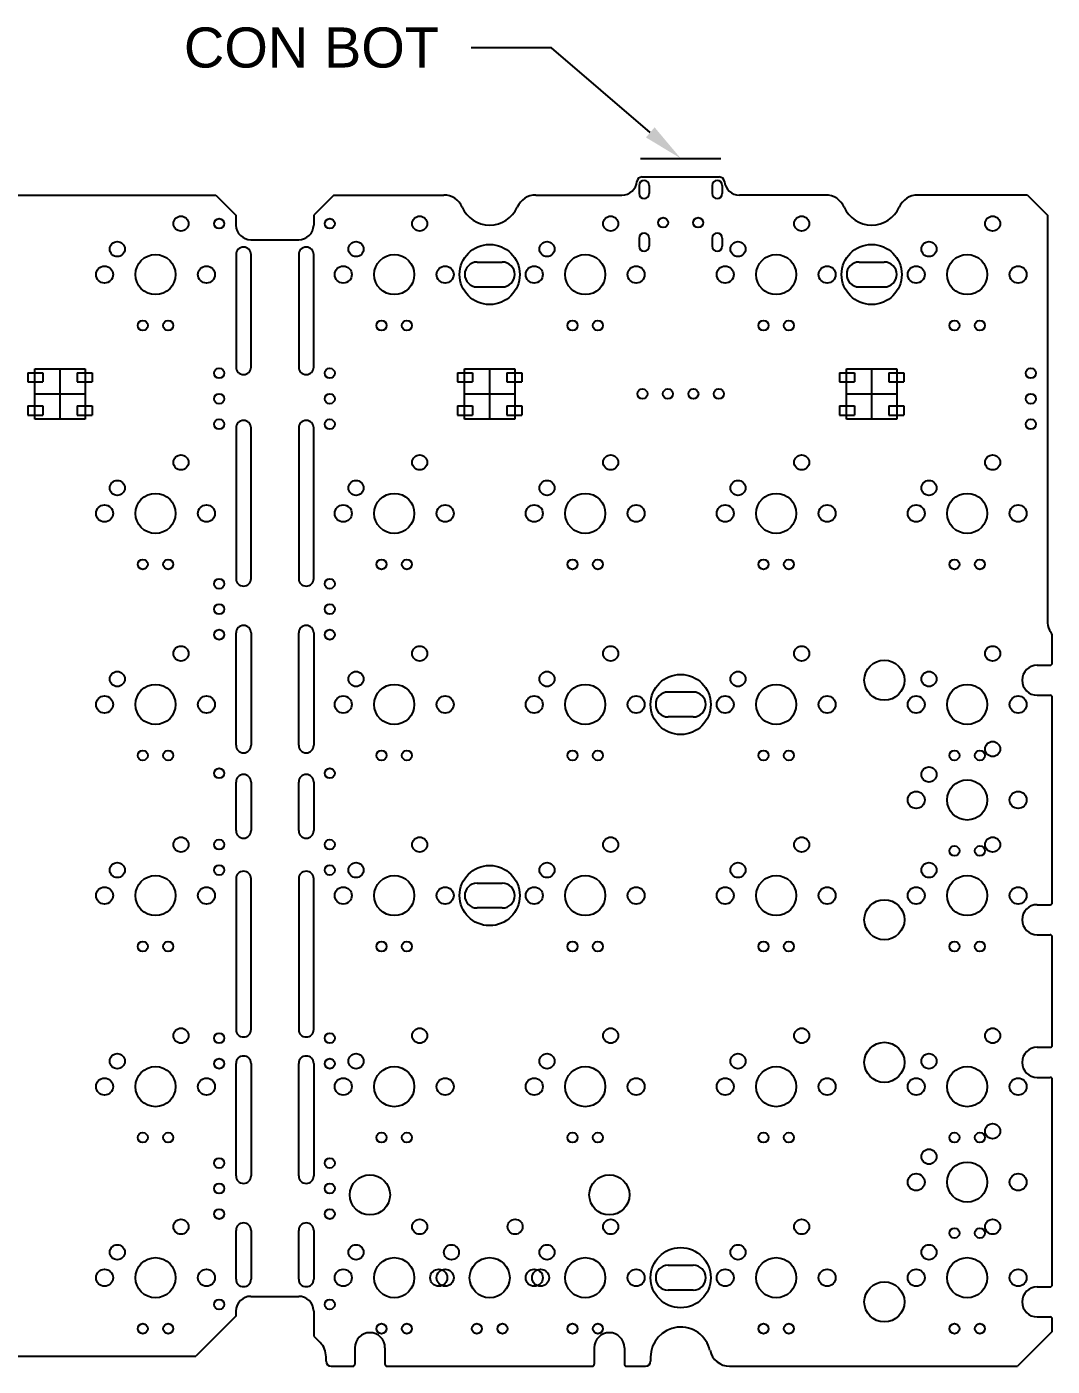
# Model space of a CAD drawing. Header units: millimetres. Extents: x 439 to 1009, y -82 to 714.
# Drawn here: x 871 to 973.2, y -82.1 to 51.4 of the extents above; entities that cross this region are included whole.
import ezdxf

# ---------------------------------------------------------------- set-up
doc = ezdxf.new("R2010")
doc.units = ezdxf.units.MM
doc.layers.add('BMINIEX', color=20, linetype='Continuous')
doc.styles.get("Standard").update_dxf_attribs({"font": 'arial.ttf'})

# ---------------------------------------------------------------- blocks, each defined once
blk = doc.blocks.new('*U2')
at = {"layer": 'BMINIEX', "linetype": 'ByBlock'}
blk.add_line((344.3, 141.67), (336.3, 141.67), dxfattribs=at)
blk.add_lwpolyline([(354.15, 133.24), (344.3, 141.67)], dxfattribs=at)
at = {"layer": 'BMINIEX'}
blk.add_solid([(354.58, 133.74), (357.19, 130.64), (353.72, 132.73)], dxfattribs=at)
at = {"layer": 'BMINIEX', "linetype": 'Continuous'}
blk.add_text('CON BOT', height=4, dxfattribs=at).set_placement((307.63, 139.7))

msp = doc.modelspace()

# ---------------------------------------------------------------- linework, layer by layer
at = {"layer": 'BMINIEX', "color": 5}
msp.add_line((932.18, 38.28), (940.18, 38.28), dxfattribs=at)
at = {"layer": 'BMINIEX'}
for p, q in [((932.32, 36.43), (940.05, 36.43)), ((859.8, 34.63), (889.82, 34.63)), ((889.82, 34.63), (891.82, 32.63)), ((901.58, 34.63), (899.58, 32.63)), ((901.58, 34.63), (912.55, 34.63)), ((921.72, 34.63), (930.33, 34.63)), ((950.65, 34.63), (942.04, 34.63)), ((970.78, 34.63), (959.82, 34.63)), ((970.78, 34.63), (972.78, 32.63)), ((891.82, 32.63), (891.82, 31.63)), ((899.58, 32.63), (899.58, 31.63)), ((972.78, 32.63), (972.78, -8.02)), ((893.32, 30.17), (898.08, 30.17)), ((871.07, 16.9), (871.07, 16)), ((871.07, 16.9), (872.57, 16.9)), ((871.77, 17.3), (876.77, 17.3)), ((871.77, 12.3), (871.77, 17.3)), ((872.57, 16.9), (872.57, 16)), ((874.27, 17.3), (874.27, 12.3)), ((875.97, 16.9), (875.97, 16)), ((875.97, 16.9), (877.47, 16.9)), ((876.77, 17.3), (876.77, 12.3)), ((877.47, 16.9), (877.47, 16)), ((913.93, 16.9), (913.93, 16)), ((913.93, 16.9), (915.43, 16.9)), ((914.63, 17.3), (919.63, 17.3)), ((914.63, 12.3), (914.63, 17.3)), ((915.43, 16.9), (915.43, 16)), ((917.13, 17.3), (917.13, 12.3)), ((918.83, 16.9), (918.83, 16)), ((918.83, 16.9), (920.33, 16.9)), ((919.63, 17.3), (919.63, 12.3)), ((920.33, 16.9), (920.33, 16)), ((952.03, 16.9), (952.03, 16)), ((952.03, 16.9), (953.53, 16.9)), ((952.73, 17.3), (957.73, 17.3)), ((952.73, 12.3), (952.73, 17.3)), ((953.53, 16.9), (953.53, 16)), ((955.23, 17.3), (955.23, 12.3)), ((956.93, 16.9), (956.93, 16)), ((956.93, 16.9), (958.43, 16.9)), ((957.73, 17.3), (957.73, 12.3)), ((958.43, 16.9), (958.43, 16)), ((871.07, 16), (872.57, 16)), ((871.77, 14.8), (876.77, 14.8)), ((875.97, 16), (877.47, 16)), ((913.93, 16), (915.43, 16)), ((914.63, 14.8), (919.63, 14.8)), ((918.83, 16), (920.33, 16)), ((952.03, 16), (953.53, 16)), ((952.73, 14.8), (957.73, 14.8)), ((956.93, 16), (958.43, 16)), ((871.07, 13.6), (871.07, 12.7)), ((871.07, 13.6), (872.57, 13.6)), ((872.57, 13.6), (872.57, 12.7)), ((875.97, 13.6), (875.97, 12.7)), ((875.97, 13.6), (877.47, 13.6)), ((877.47, 13.6), (877.47, 12.7)), ((913.93, 13.6), (913.93, 12.7)), ((913.93, 13.6), (915.43, 13.6)), ((915.43, 13.6), (915.43, 12.7)), ((918.83, 13.6), (918.83, 12.7)), ((918.83, 13.6), (920.33, 13.6)), ((920.33, 13.6), (920.33, 12.7)), ((952.03, 13.6), (952.03, 12.7)), ((952.03, 13.6), (953.53, 13.6)), ((953.53, 13.6), (953.53, 12.7)), ((956.93, 13.6), (956.93, 12.7)), ((956.93, 13.6), (958.43, 13.6)), ((958.43, 13.6), (958.43, 12.7)), ((871.07, 12.7), (872.57, 12.7)), ((876.77, 12.3), (871.77, 12.3)), ((875.97, 12.7), (877.47, 12.7)), ((913.93, 12.7), (915.43, 12.7)), ((919.63, 12.3), (914.63, 12.3)), ((918.83, 12.7), (920.33, 12.7)), ((952.03, 12.7), (953.53, 12.7)), ((957.73, 12.3), (952.73, 12.3)), ((956.93, 12.7), (958.43, 12.7)), ((973.24, -12.04), (973.24, -9.3)), ((971.74, -12.24), (973.04, -12.24)), ((971.74, -15.24), (973.04, -15.24)), ((973.24, -35.92), (973.24, -15.44)), ((971.74, -36.12), (973.04, -36.12)), ((971.74, -39.12), (973.04, -39.12)), ((973.24, -50.14), (973.24, -39.32)), ((971.74, -50.34), (973.04, -50.34)), ((971.74, -53.34), (973.04, -53.34)), ((973.24, -74.02), (973.24, -53.54)), ((971.74, -74.22), (973.04, -74.22)), ((893.32, -75.17), (898.08, -75.17)), ((891.82, -77.13), (887.82, -81.13)), ((891.82, -76.63), (891.82, -77.13)), ((899.58, -76.63), (899.58, -79.13)), ((971.74, -77.22), (973.04, -77.22)), ((973.24, -78.67), (973.24, -77.42)), ((973.24, -78.67), (969.78, -82.13)), ((899.58, -79.13), (900.23, -79.78)), ((859.76, -81.13), (887.82, -81.13)), ((900.81, -81.63), (900.81, -81.19)), ((903.69, -80.29), (903.69, -81.93)), ((906.69, -80.29), (906.69, -81.93)), ((927.57, -80.29), (927.57, -81.93)), ((930.57, -80.29), (930.57, -81.93)), ((933.18, -81.23), (933.18, -81.63)), ((901.31, -82.13), (903.49, -82.13)), ((906.89, -82.13), (927.37, -82.13)), ((930.77, -82.13), (932.68, -82.13)), ((941.06, -82.13), (969.78, -82.13))]:
    msp.add_line(p, q, dxfattribs=at)
at = {"layer": 'BMINIEX', "color": 2}
for p, q in [((932.03, 35.58), (932.03, 34.78)), ((933.03, 35.58), (933.03, 34.78)), ((939.33, 35.58), (939.33, 34.78)), ((940.33, 35.58), (940.33, 34.78)), ((932.03, 30.33), (932.03, 29.53)), ((933.03, 30.33), (933.03, 29.53)), ((939.33, 30.33), (939.33, 29.53)), ((940.33, 30.33), (940.33, 29.53)), ((891.83, 28.69), (891.83, 17.48)), ((893.33, 17.48), (893.33, 28.69)), ((898.08, 28.69), (898.08, 17.48)), ((899.58, 17.48), (899.58, 28.69)), ((891.83, 11.41), (891.83, -3.6)), ((893.33, -3.6), (893.33, 11.41)), ((898.08, 11.41), (898.08, -3.6)), ((899.58, -3.6), (899.58, 11.41)), ((891.83, -20.23), (891.83, -9.03)), ((893.33, -9.03), (893.33, -20.23)), ((898.08, -20.23), (898.08, -9.03)), ((899.58, -9.03), (899.58, -20.23)), ((891.83, -28.74), (891.83, -23.89)), ((893.33, -23.89), (893.33, -28.74)), ((898.08, -28.74), (898.08, -23.89)), ((899.58, -23.89), (899.58, -28.74)), ((891.83, -33.54), (891.83, -48.56)), ((893.33, -48.56), (893.33, -33.54)), ((898.08, -33.54), (898.08, -48.56)), ((899.58, -48.56), (899.58, -33.54)), ((891.83, -63.16), (891.83, -51.96)), ((893.33, -51.96), (893.33, -63.16)), ((898.08, -63.16), (898.08, -51.96)), ((899.58, -51.96), (899.58, -63.16)), ((891.83, -73.45), (891.83, -68.6)), ((893.33, -68.6), (893.33, -73.45)), ((898.08, -73.45), (898.08, -68.6)), ((899.58, -68.6), (899.58, -73.45))]:
    msp.add_line(p, q, dxfattribs=at)
at = {"layer": 'BMINIEX', "color": 3}
for p, q in [((915.88, 27.95), (918.39, 27.95)), ((953.98, 27.95), (956.49, 27.95)), ((918.39, 25.46), (915.88, 25.46)), ((956.49, 25.46), (953.98, 25.46)), ((934.93, -14.91), (937.44, -14.91)), ((937.44, -17.4), (934.93, -17.4)), ((915.88, -33.96), (918.39, -33.96)), ((918.39, -36.45), (915.88, -36.45)), ((934.93, -72.06), (937.44, -72.06)), ((937.44, -74.55), (934.93, -74.55))]:
    msp.add_line(p, q, dxfattribs=at)
at = {"layer": 'BMINIEX'}
for centre, radius in [((886.34, 31.78), 0.75), ((910.15, 31.78), 0.75), ((929.2, 31.78), 0.75), ((948.25, 31.78), 0.75), ((967.3, 31.78), 0.75), ((879.99, 29.24), 0.75), ((903.8, 29.24), 0.75), ((922.85, 29.24), 0.75), ((941.9, 29.24), 0.75), ((960.95, 29.24), 0.75), ((883.8, 26.7), 2), ((907.61, 26.7), 2), ((926.66, 26.7), 2), ((945.71, 26.7), 2), ((964.76, 26.7), 2), ((878.72, 26.7), 0.85), ((888.88, 26.7), 0.85), ((902.53, 26.7), 0.85), ((912.69, 26.7), 0.85), ((921.58, 26.7), 0.85), ((931.74, 26.7), 0.85), ((940.63, 26.7), 0.85), ((950.79, 26.7), 0.85), ((959.68, 26.7), 0.85), ((969.84, 26.7), 0.85), ((882.53, 21.62), 0.5), ((885.07, 21.62), 0.5), ((906.34, 21.62), 0.5), ((908.88, 21.62), 0.5), ((925.39, 21.62), 0.5), ((927.93, 21.62), 0.5), ((944.44, 21.62), 0.5), ((946.98, 21.62), 0.5), ((963.49, 21.62), 0.5), ((966.03, 21.62), 0.5), ((886.34, 7.97), 0.75), ((910.15, 7.97), 0.75), ((929.2, 7.97), 0.75), ((948.25, 7.97), 0.75), ((967.3, 7.97), 0.75), ((879.99, 5.43), 0.75), ((903.8, 5.43), 0.75), ((922.85, 5.43), 0.75), ((941.9, 5.43), 0.75), ((960.95, 5.43), 0.75), ((883.8, 2.89), 2), ((907.61, 2.89), 2), ((926.66, 2.89), 2), ((945.71, 2.89), 2), ((964.76, 2.89), 2), ((878.72, 2.89), 0.85), ((888.88, 2.89), 0.85), ((902.53, 2.89), 0.85), ((912.69, 2.89), 0.85), ((921.58, 2.89), 0.85), ((931.74, 2.89), 0.85), ((940.63, 2.89), 0.85), ((950.79, 2.89), 0.85), ((959.68, 2.89), 0.85), ((969.84, 2.89), 0.85), ((882.53, -2.19), 0.5), ((885.07, -2.19), 0.5), ((906.34, -2.19), 0.5), ((908.88, -2.19), 0.5), ((925.39, -2.19), 0.5), ((927.93, -2.19), 0.5), ((944.44, -2.19), 0.5), ((946.98, -2.19), 0.5), ((963.49, -2.19), 0.5), ((966.03, -2.19), 0.5), ((886.34, -11.08), 0.75), ((910.15, -11.08), 0.75), ((929.2, -11.08), 0.75), ((948.25, -11.08), 0.75), ((967.3, -11.08), 0.75), ((956.5, -13.74), 2), ((879.99, -13.62), 0.75), ((903.8, -13.62), 0.75), ((922.85, -13.62), 0.75), ((941.9, -13.62), 0.75), ((960.95, -13.62), 0.75), ((883.8, -16.16), 2), ((907.61, -16.16), 2), ((926.66, -16.16), 2), ((945.71, -16.16), 2), ((964.76, -16.16), 2), ((878.72, -16.16), 0.85), ((888.88, -16.16), 0.85), ((902.53, -16.16), 0.85), ((912.69, -16.16), 0.85), ((921.58, -16.16), 0.85), ((931.74, -16.16), 0.85), ((940.63, -16.16), 0.85), ((950.79, -16.16), 0.85), ((959.68, -16.16), 0.85), ((969.84, -16.16), 0.85), ((967.3, -20.6), 0.75), ((882.53, -21.24), 0.5), ((885.07, -21.24), 0.5), ((906.34, -21.24), 0.5), ((908.88, -21.24), 0.5), ((925.39, -21.24), 0.5), ((927.93, -21.24), 0.5), ((944.44, -21.24), 0.5), ((946.98, -21.24), 0.5), ((963.49, -21.24), 0.5), ((966.03, -21.24), 0.5), ((960.95, -23.14), 0.75), ((959.68, -25.68), 0.85), ((969.84, -25.68), 0.85), ((886.34, -30.13), 0.75), ((910.15, -30.13), 0.75), ((929.2, -30.13), 0.75), ((948.25, -30.13), 0.75), ((967.3, -30.13), 0.75), ((963.49, -30.76), 0.5), ((966.03, -30.76), 0.5), ((879.99, -32.67), 0.75), ((903.8, -32.67), 0.75), ((922.85, -32.67), 0.75), ((941.9, -32.67), 0.75), ((960.95, -32.67), 0.75), ((883.8, -35.21), 2), ((907.61, -35.21), 2), ((926.66, -35.21), 2), ((945.71, -35.21), 2), ((878.72, -35.21), 0.85), ((888.88, -35.21), 0.85), ((902.53, -35.21), 0.85), ((912.69, -35.21), 0.85), ((921.58, -35.21), 0.85), ((931.74, -35.21), 0.85), ((940.63, -35.21), 0.85), ((950.79, -35.21), 0.85), ((959.68, -35.21), 0.85), ((969.84, -35.21), 0.85), ((956.5, -37.62), 2), ((882.53, -40.29), 0.5), ((885.07, -40.29), 0.5), ((906.34, -40.29), 0.5), ((908.88, -40.29), 0.5), ((925.39, -40.29), 0.5), ((927.93, -40.29), 0.5), ((944.44, -40.29), 0.5), ((946.98, -40.29), 0.5), ((963.49, -40.29), 0.5), ((966.03, -40.29), 0.5), ((886.34, -49.18), 0.75), ((910.15, -49.18), 0.75), ((929.2, -49.18), 0.75), ((948.25, -49.18), 0.75), ((967.3, -49.18), 0.75), ((956.5, -51.84), 2), ((879.99, -51.72), 0.75), ((903.8, -51.72), 0.75), ((922.85, -51.72), 0.75), ((941.9, -51.72), 0.75), ((960.95, -51.72), 0.75), ((878.72, -54.26), 0.85), ((883.8, -54.26), 2), ((888.88, -54.26), 0.85), ((902.53, -54.26), 0.85), ((907.61, -54.26), 2), ((912.69, -54.26), 0.85), ((921.58, -54.26), 0.85), ((926.66, -54.26), 2), ((931.74, -54.26), 0.85), ((940.63, -54.26), 0.85), ((945.71, -54.26), 2), ((950.79, -54.26), 0.85), ((959.68, -54.26), 0.85), ((964.76, -54.26), 2), ((969.84, -54.26), 0.85), ((967.3, -58.7), 0.75), ((882.53, -59.34), 0.5), ((885.07, -59.34), 0.5), ((906.34, -59.34), 0.5), ((908.88, -59.34), 0.5), ((925.39, -59.34), 0.5), ((927.93, -59.34), 0.5), ((944.44, -59.34), 0.5), ((946.98, -59.34), 0.5), ((963.49, -59.34), 0.5), ((966.03, -59.34), 0.5), ((960.95, -61.24), 0.75), ((905.19, -65.05), 2), ((929.07, -65.05), 2), ((959.68, -63.78), 0.85), ((969.84, -63.78), 0.85), ((886.34, -68.23), 0.75), ((910.15, -68.23), 0.75), ((919.67, -68.23), 0.75), ((929.2, -68.23), 0.75), ((948.25, -68.23), 0.75), ((967.3, -68.23), 0.75), ((963.49, -68.86), 0.5), ((966.03, -68.86), 0.5), ((879.99, -70.77), 0.75), ((903.8, -70.77), 0.75), ((913.32, -70.77), 0.75), ((922.85, -70.77), 0.75), ((941.9, -70.77), 0.75), ((960.95, -70.77), 0.75), ((883.8, -73.31), 2), ((926.66, -73.31), 2), ((945.71, -73.31), 2), ((878.72, -73.31), 0.85), ((888.88, -73.31), 0.85), ((902.53, -73.31), 0.85), ((912.05, -73.31), 0.85), ((912.69, -73.31), 0.85), ((921.58, -73.31), 0.85), ((922.21, -73.31), 0.85), ((931.74, -73.31), 0.85), ((940.63, -73.31), 0.85), ((950.79, -73.31), 0.85), ((959.68, -73.31), 0.85), ((969.84, -73.31), 0.85), ((956.5, -75.72), 2), ((882.53, -78.39), 0.5), ((885.07, -78.39), 0.5), ((906.34, -78.39), 0.5), ((908.88, -78.39), 0.5), ((915.86, -78.39), 0.5), ((918.4, -78.39), 0.5), ((925.39, -78.39), 0.5), ((927.93, -78.39), 0.5), ((944.44, -78.39), 0.5), ((946.98, -78.39), 0.5), ((963.49, -78.39), 0.5), ((966.03, -78.39), 0.5)]:
    msp.add_circle(centre, radius, dxfattribs=at)
at = {"layer": 'BMINIEX', "color": 2}
for centre in [(890.15, 31.78), (901.18, 31.78), (890.15, 16.86), (901.18, 16.86), (890.15, 14.32), (901.18, 14.32), (890.15, 11.78), (901.18, 11.78), (890.15, -4.12), (901.18, -4.12), (890.15, -6.66), (901.18, -6.66), (890.15, -9.2), (901.18, -9.2), (890.15, -23.02), (901.18, -23.02), (890.15, -30.13), (901.18, -30.13), (890.15, -32.67), (901.18, -32.67), (890.15, -49.43), (901.18, -49.43), (890.15, -51.97), (901.18, -51.97), (890.15, -61.88), (901.18, -61.88), (890.15, -64.42), (901.18, -64.42), (890.15, -66.96), (901.18, -66.96), (890.15, -75.97), (901.18, -75.97)]:
    msp.add_circle(centre, 0.5, dxfattribs=at)
at = {"layer": 'BMINIEX', "color": 2, "linetype": 'Continuous'}
for centre in [(934.43, 31.88), (937.93, 31.88), (971.11, 16.86), (932.37, 14.8), (934.91, 14.8), (937.45, 14.8), (939.99, 14.8), (971.11, 14.32), (971.11, 11.78)]:
    msp.add_circle(centre, 0.5, dxfattribs=at)
at = {"layer": 'BMINIEX', "color": 3}
for centre in [(917.13, 26.71), (955.23, 26.71), (936.18, -16.16), (917.13, -35.21), (936.18, -73.31)]:
    msp.add_circle(centre, 3, dxfattribs=at)
at = {"layer": 'BMINIEX', "color": 4}
for centre in [(964.76, -25.68), (964.76, -35.21), (964.76, -63.78), (907.61, -73.31), (917.13, -73.31), (964.76, -73.31)]:
    msp.add_circle(centre, 2, dxfattribs=at)
at = {"layer": 'BMINIEX'}
for centre, radius, start, end in [((932.32, 35.93), 0.5, 90, 174.2608), ((940.05, 35.93), 0.5, 5.7392, 90), ((930.33, 36.13), 1.5, 270, 354.2608), ((942.04, 36.13), 1.5, 185.7392, 270), ((912.55, 32.63), 2, 23.5782, 90), ((917.13, 34.63), 3, 203.5782, 336.4218), ((921.72, 32.63), 2, 90, 156.4218), ((950.65, 32.63), 2, 23.5782, 90), ((955.23, 34.63), 3, 203.5782, 336.4218), ((959.82, 32.63), 2, 90, 156.4218), ((893.32, 31.67), 1.5, 181.5281, 270), ((898.08, 31.67), 1.5, 270, 358.4719), ((974.28, -8.02), 1.5, 180, 219.6461), ((972.74, -9.3), 0.5, 0, 39.6461), ((971.74, -13.74), 1.5, 90, 270), ((973.04, -12.04), 0.2, 270, 0), ((973.04, -15.44), 0.2, 0, 90), ((973.04, -35.92), 0.2, 270, 0), ((971.74, -37.62), 1.5, 90, 270), ((973.04, -39.32), 0.2, 0, 90), ((971.74, -51.84), 1.5, 90, 270), ((973.04, -50.14), 0.2, 270, 0), ((973.04, -53.54), 0.2, 0, 90), ((971.74, -75.72), 1.5, 90, 270), ((973.04, -74.02), 0.2, 270, 0), ((893.32, -76.67), 1.5, 90, 178.4719), ((898.08, -76.67), 1.5, 1.5281, 90), ((973.04, -77.42), 0.2, 0, 90), ((936.18, -81.23), 3, 12.709, 180), ((898.81, -81.19), 2, 0, 45), ((905.19, -80.29), 1.5, 0, 180), ((929.07, -80.29), 1.5, 0, 180), ((941.06, -80.13), 2, 192.709, 270), ((901.31, -81.63), 0.5, 180, 270), ((903.49, -81.93), 0.2, 270, 0), ((906.89, -81.93), 0.2, 180, 270), ((927.37, -81.93), 0.2, 270, 0), ((930.77, -81.93), 0.2, 180, 270), ((932.68, -81.63), 0.5, 270, 0)]:
    msp.add_arc(centre, radius, start, end, dxfattribs=at)
at = {"layer": 'BMINIEX', "color": 2, "linetype": 'Continuous'}
for centre, radius, start, end in [((932.53, 35.58), 0.5, 0, 180), ((939.83, 35.58), 0.5, 0, 180), ((932.53, 34.78), 0.5, 180, 0), ((939.83, 34.78), 0.5, 180, 0), ((932.53, 30.33), 0.5, 0, 180), ((939.83, 30.33), 0.5, 0, 180), ((892.58, 28.69), 0.75, 0, 180), ((898.83, 28.69), 0.75, 0, 180), ((932.53, 29.53), 0.5, 180, 0), ((939.83, 29.53), 0.5, 180, 0), ((892.58, 17.48), 0.75, 180, 0), ((898.83, 17.48), 0.75, 180, 0), ((892.58, 11.41), 0.75, 0, 180), ((898.83, 11.41), 0.75, 0, 180), ((892.58, -3.6), 0.75, 180, 0), ((898.83, -3.6), 0.75, 180, 0), ((892.58, -9.03), 0.75, 0, 180), ((898.83, -9.03), 0.75, 0, 180), ((892.58, -20.23), 0.75, 180, 0), ((898.83, -20.23), 0.75, 180, 0), ((892.58, -23.89), 0.75, 0, 180), ((898.83, -23.89), 0.75, 0, 180), ((892.58, -28.74), 0.75, 180, 0), ((898.83, -28.74), 0.75, 180, 0), ((892.58, -33.54), 0.75, 0, 180), ((898.83, -33.54), 0.75, 0, 180), ((892.58, -48.56), 0.75, 180, 0), ((898.83, -48.56), 0.75, 180, 0), ((892.58, -51.96), 0.75, 0, 180), ((898.83, -51.96), 0.75, 0, 180), ((892.58, -63.16), 0.75, 180, 0), ((898.83, -63.16), 0.75, 180, 0), ((892.58, -68.6), 0.75, 0, 180), ((898.83, -68.6), 0.75, 0, 180), ((892.58, -73.45), 0.75, 180, 0), ((898.83, -73.45), 0.75, 180, 0)]:
    msp.add_arc(centre, radius, start, end, dxfattribs=at)
at = {"layer": 'BMINIEX', "color": 3}
for centre, start, end in [((915.88, 26.71), 90, 270), ((918.39, 26.71), 270, 90), ((953.98, 26.71), 90, 270), ((956.49, 26.71), 270, 90), ((934.93, -16.16), 90, 270), ((937.44, -16.16), 270, 90), ((915.88, -35.21), 90, 270), ((918.39, -35.21), 270, 90), ((934.93, -73.31), 90, 270), ((937.44, -73.31), 270, 90)]:
    msp.add_arc(centre, 1.24, start, end, dxfattribs=at)

# ---------------------------------------------------------------- block references
at = {"layer": 'BMINIEX', "linetype": 'Continuous'}
msp.add_blockref('*U2', (579, -92.36), dxfattribs=at)

doc.saveas('drawing.dxf')
